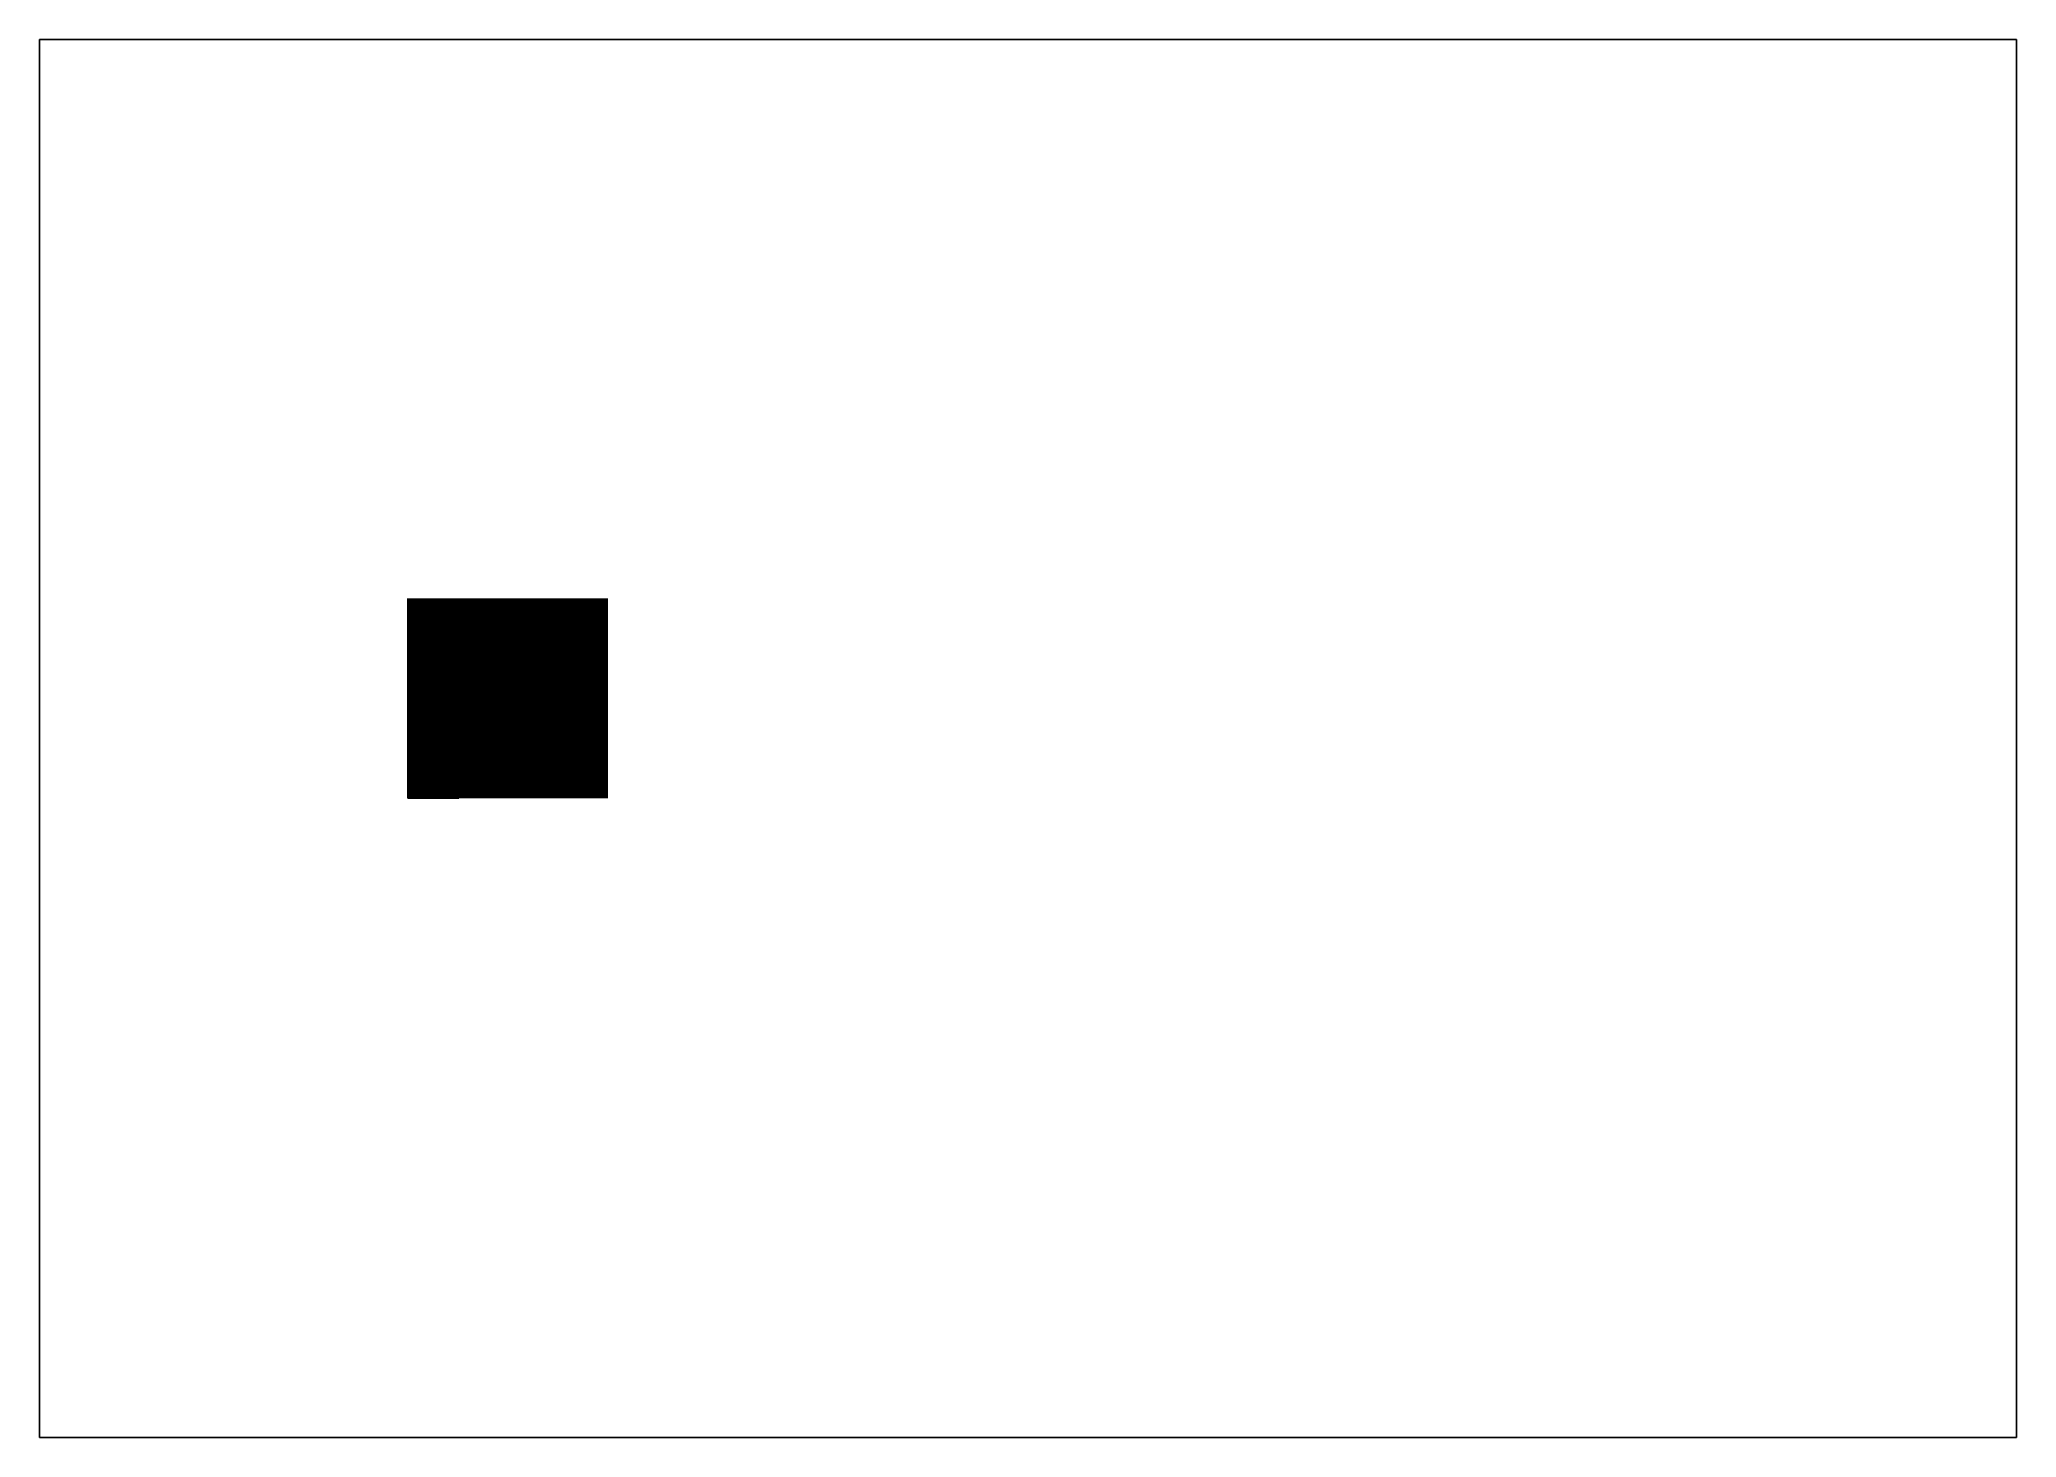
# Model space of a CAD drawing. Header units: millimetres. Extents: x 0 to 297, y 0 to 210.
import ezdxf

# ---------------------------------------------------------------- set-up
doc = ezdxf.new("R2010")
doc.units = ezdxf.units.MM
doc.header["$LTSCALE"] = 16.335
doc.layers.get('0').update_dxf_attribs({"linetype": 'CONTINUOUS'})
doc.layers.add('03___PRT_ALL_CURVES', color=7, linetype='CONTINUOUS')

msp = doc.modelspace()

# ---------------------------------------------------------------- linework, layer by layer
at = {"color": 7, "linetype": 'CONTINUOUS'}
for p, q in [((0, 0), (0, 210)), ((0, 210), (297, 210)), ((297, 0), (297, 210)), ((0, 0), (297, 0))]:
    msp.add_line(p, q, dxfattribs=at)
at = {"layer": '03___PRT_ALL_CURVES', "color": 4, "linetype": 'CONTINUOUS'}
for p, q in [((55.31, 126.04), (55.31, 96.04)), ((55.34, 126.04), (55.34, 96.04)), ((55.37, 126.04), (55.37, 96.04)), ((55.4, 126.04), (55.4, 96.04)), ((55.43, 126.04), (55.43, 96.04)), ((55.46, 126.04), (55.46, 96.04)), ((55.49, 126.04), (55.49, 96.04)), ((55.52, 126.04), (55.52, 96.04)), ((55.55, 126.04), (55.55, 96.04)), ((55.58, 126.04), (55.58, 96.04)), ((55.61, 126.04), (55.61, 96.04)), ((55.64, 126.04), (55.64, 96.04)), ((55.67, 126.04), (55.67, 96.04)), ((55.7, 126.04), (55.7, 96.04)), ((55.73, 126.04), (55.73, 96.04)), ((55.76, 126.04), (55.76, 96.04)), ((55.79, 126.04), (55.79, 96.04)), ((55.82, 126.04), (55.82, 96.04)), ((55.85, 126.04), (55.85, 96.04)), ((55.88, 126.04), (55.88, 96.04)), ((55.91, 126.04), (55.91, 96.04)), ((55.94, 126.04), (55.94, 96.04)), ((55.97, 126.04), (55.97, 96.04)), ((56, 126.04), (56, 96.04)), ((56.03, 126.04), (56.03, 96.04)), ((56.06, 126.04), (56.06, 96.04)), ((56.09, 126.04), (56.09, 96.04)), ((56.12, 126.04), (56.12, 96.04)), ((56.15, 126.04), (56.15, 96.04)), ((56.18, 126.04), (56.18, 96.04)), ((56.21, 126.04), (56.21, 96.04)), ((56.24, 126.04), (56.24, 96.04)), ((56.27, 126.04), (56.27, 96.04)), ((56.3, 126.04), (56.3, 96.04)), ((56.33, 126.04), (56.33, 96.04)), ((56.36, 126.04), (56.36, 96.04)), ((56.39, 126.04), (56.39, 96.04)), ((56.42, 126.04), (56.42, 96.04)), ((56.45, 126.04), (56.45, 96.04)), ((56.48, 126.04), (56.48, 96.04)), ((56.51, 126.04), (56.51, 96.04)), ((56.54, 126.04), (56.54, 96.04)), ((56.57, 126.04), (56.57, 96.04)), ((56.6, 126.04), (56.6, 96.04)), ((56.63, 126.04), (56.63, 96.04)), ((56.66, 126.04), (56.66, 96.04)), ((56.69, 126.04), (56.69, 96.04)), ((56.72, 126.04), (56.72, 96.04)), ((56.75, 126.04), (56.75, 96.04)), ((56.78, 126.04), (56.78, 96.04)), ((56.81, 126.04), (56.81, 96.04)), ((56.84, 126.04), (56.84, 96.04)), ((56.87, 126.04), (56.87, 96.04)), ((56.9, 126.04), (56.9, 96.04)), ((56.93, 126.04), (56.93, 96.04)), ((56.96, 126.04), (56.96, 96.04)), ((56.99, 126.04), (56.99, 96.04)), ((57.02, 126.04), (57.02, 96.04)), ((57.05, 126.04), (57.05, 96.04)), ((57.08, 126.04), (57.08, 96.04)), ((57.11, 126.04), (57.11, 96.04)), ((57.14, 126.04), (57.14, 96.04)), ((57.17, 126.04), (57.17, 96.04)), ((57.2, 126.04), (57.2, 96.04)), ((57.23, 126.04), (57.23, 96.04)), ((57.26, 126.04), (57.26, 96.04)), ((57.29, 126.04), (57.29, 96.04)), ((57.32, 126.04), (57.32, 96.04)), ((57.35, 126.04), (57.35, 96.04)), ((57.38, 126.04), (57.38, 96.04)), ((57.41, 126.04), (57.41, 96.04)), ((57.44, 126.04), (57.44, 96.04)), ((57.47, 126.04), (57.47, 96.04)), ((57.5, 126.04), (57.5, 96.04)), ((57.53, 126.04), (57.53, 96.04)), ((57.56, 126.04), (57.56, 96.04)), ((57.59, 126.04), (57.59, 96.04)), ((57.62, 126.04), (57.62, 96.04)), ((57.65, 126.04), (57.65, 96.04)), ((57.68, 126.04), (57.68, 96.04)), ((57.71, 126.04), (57.71, 96.04)), ((57.74, 126.04), (57.74, 96.04)), ((57.77, 126.04), (57.77, 96.04)), ((57.8, 126.04), (57.8, 96.04)), ((57.83, 126.04), (57.83, 96.04)), ((57.86, 126.04), (57.86, 96.04)), ((57.89, 126.04), (57.89, 96.04)), ((57.92, 126.04), (57.92, 96.04)), ((57.95, 126.04), (57.95, 96.04)), ((57.98, 126.04), (57.98, 96.04)), ((58.01, 126.04), (58.01, 96.04)), ((58.04, 126.04), (58.04, 96.04)), ((58.07, 126.04), (58.07, 96.04)), ((58.1, 126.04), (58.1, 96.04)), ((58.13, 126.04), (58.13, 96.04)), ((58.16, 126.04), (58.16, 96.04)), ((58.19, 126.04), (58.19, 96.04)), ((58.22, 126.04), (58.22, 96.04)), ((58.25, 126.04), (58.25, 96.04)), ((58.28, 126.04), (58.28, 96.04)), ((58.31, 126.04), (58.31, 96.04)), ((58.34, 126.04), (58.34, 96.04)), ((58.37, 126.04), (58.37, 96.04)), ((58.4, 126.04), (58.4, 96.04)), ((58.43, 126.04), (58.43, 96.04)), ((58.46, 126.04), (58.46, 96.04)), ((58.49, 126.04), (58.49, 96.04)), ((58.52, 126.04), (58.52, 96.04)), ((58.55, 126.04), (58.55, 96.04)), ((58.58, 126.04), (58.58, 96.04)), ((58.61, 126.04), (58.61, 96.04)), ((58.64, 126.04), (58.64, 96.04)), ((58.67, 126.04), (58.67, 96.04)), ((58.7, 126.04), (58.7, 96.04)), ((58.73, 126.04), (58.73, 96.04)), ((58.76, 126.04), (58.76, 96.04)), ((58.79, 126.04), (58.79, 96.04)), ((58.82, 126.04), (58.82, 96.04)), ((58.85, 126.04), (58.85, 96.04)), ((58.88, 126.04), (58.88, 96.04)), ((58.91, 126.04), (58.91, 96.04)), ((58.94, 126.04), (58.94, 96.04)), ((58.97, 126.04), (58.97, 96.04)), ((59, 126.04), (59, 96.04)), ((59.03, 126.04), (59.03, 96.04)), ((59.06, 126.04), (59.06, 96.04)), ((59.09, 126.04), (59.09, 96.04)), ((59.12, 126.04), (59.12, 96.04)), ((59.15, 126.04), (59.15, 96.04)), ((59.18, 126.04), (59.18, 96.04)), ((59.21, 126.04), (59.21, 96.04)), ((59.24, 126.04), (59.24, 96.04)), ((59.27, 126.04), (59.27, 96.04)), ((59.3, 126.04), (59.3, 96.04)), ((59.33, 126.04), (59.33, 96.04)), ((59.36, 126.04), (59.36, 96.04)), ((59.39, 126.04), (59.39, 96.04)), ((59.42, 126.04), (59.42, 96.04)), ((59.45, 126.04), (59.45, 96.04)), ((59.48, 126.04), (59.48, 96.04)), ((59.51, 126.04), (59.51, 96.04)), ((59.54, 126.04), (59.54, 96.04)), ((59.57, 126.04), (59.57, 96.04)), ((59.6, 126.04), (59.6, 96.04)), ((59.63, 126.04), (59.63, 96.04)), ((59.66, 126.04), (59.66, 96.04)), ((59.69, 126.04), (59.69, 96.04)), ((59.72, 126.04), (59.72, 96.04)), ((59.75, 126.04), (59.75, 96.04)), ((59.78, 126.04), (59.78, 96.04)), ((59.81, 126.04), (59.81, 96.04)), ((59.84, 126.04), (59.84, 96.04)), ((59.87, 126.04), (59.87, 96.04)), ((59.9, 126.04), (59.9, 96.04)), ((59.93, 126.04), (59.93, 96.04)), ((59.96, 126.04), (59.96, 96.04)), ((59.99, 126.04), (59.99, 96.04)), ((60.02, 126.04), (60.02, 96.04)), ((60.05, 126.04), (60.05, 96.04)), ((60.08, 126.04), (60.08, 96.04)), ((60.11, 126.04), (60.11, 96.04)), ((60.14, 126.04), (60.14, 96.04)), ((60.17, 126.04), (60.17, 96.04)), ((60.2, 126.04), (60.2, 96.04)), ((60.23, 126.04), (60.23, 96.04)), ((60.26, 126.04), (60.26, 96.04)), ((60.29, 126.04), (60.29, 96.04)), ((60.32, 126.04), (60.32, 96.04)), ((60.35, 126.04), (60.35, 96.04)), ((60.38, 126.04), (60.38, 96.04)), ((60.41, 126.04), (60.41, 96.04)), ((60.44, 126.04), (60.44, 96.04)), ((60.47, 126.04), (60.47, 96.04)), ((60.5, 126.04), (60.5, 96.04)), ((60.53, 126.04), (60.53, 96.04)), ((60.56, 126.04), (60.56, 96.04)), ((60.59, 126.04), (60.59, 96.04)), ((60.62, 126.04), (60.62, 96.04)), ((60.65, 126.04), (60.65, 96.04)), ((60.68, 126.04), (60.68, 96.04)), ((60.71, 126.04), (60.71, 96.04)), ((60.74, 126.04), (60.74, 96.04)), ((60.77, 126.04), (60.77, 96.04)), ((60.8, 126.04), (60.8, 96.04)), ((60.83, 126.04), (60.83, 96.04)), ((60.86, 126.04), (60.86, 96.04)), ((60.89, 126.04), (60.89, 96.04)), ((60.92, 126.04), (60.92, 96.04)), ((60.95, 126.04), (60.95, 96.04)), ((60.98, 126.04), (60.98, 96.04)), ((61.01, 126.04), (61.01, 96.04)), ((61.04, 126.04), (61.04, 96.04)), ((61.07, 126.04), (61.07, 96.04)), ((61.1, 126.04), (61.1, 96.04)), ((61.13, 126.04), (61.13, 96.04)), ((61.16, 126.04), (61.16, 96.04)), ((61.19, 126.04), (61.19, 96.04)), ((61.22, 126.04), (61.22, 96.04)), ((61.25, 126.04), (61.25, 96.04)), ((61.28, 126.04), (61.28, 96.04)), ((61.31, 126.04), (61.31, 96.04)), ((61.34, 126.04), (61.34, 96.04)), ((61.37, 126.04), (61.37, 96.04)), ((61.4, 126.04), (61.4, 96.04)), ((61.43, 126.04), (61.43, 96.04)), ((61.46, 126.04), (61.46, 96.04)), ((61.49, 126.04), (61.49, 96.04)), ((61.52, 126.04), (61.52, 96.04)), ((61.55, 126.04), (61.55, 96.04)), ((61.58, 126.04), (61.58, 96.04)), ((61.61, 126.04), (61.61, 96.04)), ((61.64, 126.04), (61.64, 96.04)), ((61.67, 126.04), (61.67, 96.04)), ((61.7, 126.04), (61.7, 96.04)), ((61.73, 126.04), (61.73, 96.04)), ((61.76, 126.04), (61.76, 96.04)), ((61.79, 126.04), (61.79, 96.04)), ((61.82, 126.04), (61.82, 96.04)), ((61.85, 126.04), (61.85, 96.04)), ((61.88, 126.04), (61.88, 96.04)), ((61.91, 126.04), (61.91, 96.04)), ((61.94, 126.04), (61.94, 96.04)), ((61.97, 126.04), (61.97, 96.04)), ((62, 126.04), (62, 96.04)), ((62.03, 126.04), (62.03, 96.04)), ((62.06, 126.04), (62.06, 96.04)), ((62.09, 126.04), (62.09, 96.04)), ((62.12, 126.04), (62.12, 96.04)), ((62.15, 126.04), (62.15, 96.04)), ((62.18, 126.04), (62.18, 96.04)), ((62.21, 126.04), (62.21, 96.04)), ((62.24, 126.04), (62.24, 96.04)), ((62.27, 126.04), (62.27, 96.04)), ((62.3, 126.04), (62.3, 96.04)), ((62.33, 126.04), (62.33, 96.04)), ((62.36, 126.04), (62.36, 96.04)), ((62.39, 126.04), (62.39, 96.04)), ((62.42, 126.04), (62.42, 96.04)), ((62.45, 126.04), (62.45, 96.04)), ((62.48, 126.04), (62.48, 96.04)), ((62.51, 126.04), (62.51, 96.04)), ((62.54, 126.04), (62.54, 96.04)), ((62.57, 126.04), (62.57, 96.04)), ((62.6, 126.04), (62.6, 96.04)), ((62.63, 126.04), (62.63, 96.04)), ((62.66, 126.04), (62.66, 96.04)), ((62.69, 126.04), (62.69, 96.04)), ((62.72, 126.04), (62.72, 96.04)), ((62.75, 126.04), (62.75, 96.04)), ((62.78, 126.04), (62.78, 96.04)), ((62.81, 126.04), (62.81, 96.04)), ((62.84, 126.04), (62.84, 96.04)), ((62.87, 126.04), (62.87, 96.04)), ((62.9, 126.04), (62.9, 96.04)), ((62.93, 126.04), (62.93, 96.04)), ((62.96, 126.04), (62.96, 96.04)), ((62.99, 126.04), (62.99, 96.04)), ((63.02, 126.04), (63.02, 96.04)), ((63.05, 126.04), (63.05, 96.04)), ((63.08, 126.04), (63.08, 96.04)), ((63.11, 126.04), (63.11, 96.04)), ((63.14, 126.04), (63.14, 96.04)), ((63.17, 126.04), (63.17, 96.04)), ((63.2, 126.04), (63.2, 96.04)), ((63.23, 126.04), (63.23, 96.04)), ((63.26, 126.04), (63.26, 96.04)), ((63.29, 126.04), (63.29, 96.04)), ((63.32, 126.04), (63.32, 96.04)), ((63.35, 126.04), (63.35, 96.04)), ((63.38, 126.04), (63.38, 96.04)), ((63.41, 126.04), (63.41, 96.04)), ((63.44, 126.04), (63.44, 96.04)), ((63.47, 126.04), (63.47, 96.04)), ((63.5, 126.04), (63.5, 96.04)), ((63.53, 126.04), (63.53, 96.04)), ((63.56, 126.04), (63.56, 96.04)), ((63.59, 126.04), (63.59, 96.04)), ((63.62, 126.04), (63.62, 96.04)), ((63.65, 126.04), (63.65, 96.04)), ((63.68, 126.04), (63.68, 96.04)), ((63.71, 126.04), (63.71, 96.04)), ((63.74, 126.04), (63.74, 96.04)), ((63.77, 126.04), (63.77, 96.04)), ((63.8, 126.04), (63.8, 96.04)), ((63.83, 126.04), (63.83, 96.04)), ((63.86, 126.04), (63.86, 96.04)), ((63.89, 126.04), (63.89, 96.04)), ((63.92, 126.04), (63.92, 96.04)), ((63.95, 126.04), (63.95, 96.04)), ((63.98, 126.04), (63.98, 96.04)), ((64.01, 126.04), (64.01, 96.04)), ((64.04, 126.04), (64.04, 96.04)), ((64.07, 126.04), (64.07, 96.04)), ((64.1, 126.04), (64.1, 96.04)), ((64.13, 126.04), (64.13, 96.04)), ((64.16, 126.04), (64.16, 96.04)), ((64.19, 126.04), (64.19, 96.04)), ((64.22, 126.04), (64.22, 96.04)), ((64.25, 126.04), (64.25, 96.04)), ((64.28, 126.04), (64.28, 96.04)), ((64.31, 126.04), (64.31, 96.04)), ((64.34, 126.04), (64.34, 96.04)), ((64.37, 126.04), (64.37, 96.04)), ((64.4, 126.04), (64.4, 96.04)), ((64.43, 126.04), (64.43, 96.04)), ((64.46, 126.04), (64.46, 96.04)), ((64.49, 126.04), (64.49, 96.04)), ((64.52, 126.04), (64.52, 96.04)), ((64.55, 126.04), (64.55, 96.04)), ((64.58, 126.04), (64.58, 96.04)), ((64.61, 126.04), (64.61, 96.04)), ((64.64, 126.04), (64.64, 96.04)), ((64.67, 126.04), (64.67, 96.04)), ((64.7, 126.04), (64.7, 96.04)), ((64.73, 126.04), (64.73, 96.04)), ((64.76, 126.04), (64.76, 96.04)), ((64.79, 126.04), (64.79, 96.04)), ((64.82, 126.04), (64.82, 96.04)), ((64.85, 126.04), (64.85, 96.04)), ((64.88, 126.04), (64.88, 96.04)), ((64.91, 126.04), (64.91, 96.04)), ((64.94, 126.04), (64.94, 96.04)), ((64.97, 126.04), (64.97, 96.04)), ((65, 126.04), (65, 96.04)), ((65.03, 126.04), (65.03, 96.04)), ((65.06, 126.04), (65.06, 96.04)), ((65.09, 126.04), (65.09, 96.04)), ((65.12, 126.04), (65.12, 96.04)), ((65.15, 126.04), (65.15, 96.04)), ((65.18, 126.04), (65.18, 96.04)), ((65.21, 126.04), (65.21, 96.04)), ((65.24, 126.04), (65.24, 96.04)), ((65.27, 126.04), (65.27, 96.04)), ((65.3, 126.04), (65.3, 96.04)), ((65.33, 126.04), (65.33, 96.04)), ((65.36, 126.04), (65.36, 96.04)), ((65.39, 126.04), (65.39, 96.04)), ((65.42, 126.04), (65.42, 96.04)), ((65.45, 126.04), (65.45, 96.04)), ((65.48, 126.04), (65.48, 96.04)), ((65.51, 126.04), (65.51, 96.04)), ((65.54, 126.04), (65.54, 96.04)), ((65.57, 126.04), (65.57, 96.04)), ((65.6, 126.04), (65.6, 96.04)), ((65.63, 126.04), (65.63, 96.04)), ((65.66, 126.04), (65.66, 96.04)), ((65.69, 126.04), (65.69, 96.04)), ((65.72, 126.04), (65.72, 96.04)), ((65.75, 126.04), (65.75, 96.04)), ((65.78, 126.04), (65.78, 96.04)), ((65.81, 126.04), (65.81, 96.04)), ((65.84, 126.04), (65.84, 96.04)), ((65.87, 126.04), (65.87, 96.04)), ((65.9, 126.04), (65.9, 96.04)), ((65.93, 126.04), (65.93, 96.04)), ((65.96, 126.04), (65.96, 96.04)), ((65.99, 126.04), (65.99, 96.04)), ((66.02, 126.04), (66.02, 96.04)), ((66.05, 126.04), (66.05, 96.04)), ((66.08, 126.04), (66.08, 96.04)), ((66.11, 126.04), (66.11, 96.04)), ((66.14, 126.04), (66.14, 96.04)), ((66.17, 126.04), (66.17, 96.04)), ((66.2, 126.04), (66.2, 96.04)), ((66.23, 126.04), (66.23, 96.04)), ((66.26, 126.04), (66.26, 96.04)), ((66.29, 126.04), (66.29, 96.04)), ((66.32, 126.04), (66.32, 96.04)), ((66.35, 126.04), (66.35, 96.04)), ((66.38, 126.04), (66.38, 96.04)), ((66.41, 126.04), (66.41, 96.04)), ((66.44, 126.04), (66.44, 96.04)), ((66.47, 126.04), (66.47, 96.04)), ((66.5, 126.04), (66.5, 96.04)), ((66.53, 126.04), (66.53, 96.04)), ((66.56, 126.04), (66.56, 96.04)), ((66.59, 126.04), (66.59, 96.04)), ((66.62, 126.04), (66.62, 96.04)), ((66.65, 126.04), (66.65, 96.04)), ((66.68, 126.04), (66.68, 96.04)), ((66.71, 126.04), (66.71, 96.04)), ((66.74, 126.04), (66.74, 96.04)), ((66.77, 126.04), (66.77, 96.04)), ((66.8, 126.04), (66.8, 96.04)), ((66.83, 126.04), (66.83, 96.04)), ((66.86, 126.04), (66.86, 96.04)), ((66.89, 126.04), (66.89, 96.04)), ((66.92, 126.04), (66.92, 96.04)), ((66.95, 126.04), (66.95, 96.04)), ((66.98, 126.04), (66.98, 96.04)), ((67.01, 126.04), (67.01, 96.04)), ((67.04, 126.04), (67.04, 96.04)), ((67.07, 126.04), (67.07, 96.04)), ((67.1, 126.04), (67.1, 96.04)), ((67.13, 126.04), (67.13, 96.04)), ((67.16, 126.04), (67.16, 96.04)), ((67.19, 126.04), (67.19, 96.04)), ((67.22, 126.04), (67.22, 96.04)), ((67.25, 126.04), (67.25, 96.04)), ((67.28, 126.04), (67.28, 96.04)), ((67.31, 126.04), (67.31, 96.04)), ((67.34, 126.04), (67.34, 96.04)), ((67.37, 126.04), (67.37, 96.04)), ((67.4, 126.04), (67.4, 96.04)), ((67.43, 126.04), (67.43, 96.04)), ((67.46, 126.04), (67.46, 96.04)), ((67.49, 126.04), (67.49, 96.04)), ((67.52, 126.04), (67.52, 96.04)), ((67.55, 126.04), (67.55, 96.04)), ((67.58, 126.04), (67.58, 96.04)), ((67.61, 126.04), (67.61, 96.04)), ((67.64, 126.04), (67.64, 96.04)), ((67.67, 126.04), (67.67, 96.04)), ((67.7, 126.04), (67.7, 96.04)), ((67.73, 126.04), (67.73, 96.04)), ((67.76, 126.04), (67.76, 96.04)), ((67.79, 126.04), (67.79, 96.04)), ((67.82, 126.04), (67.82, 96.04)), ((67.85, 126.04), (67.85, 96.04)), ((67.88, 126.04), (67.88, 96.04)), ((67.91, 126.04), (67.91, 96.04)), ((67.94, 126.04), (67.94, 96.04)), ((67.97, 126.04), (67.97, 96.04)), ((68, 126.04), (68, 96.04)), ((68.03, 126.04), (68.03, 96.04)), ((68.06, 126.04), (68.06, 96.04)), ((68.09, 126.04), (68.09, 96.04)), ((68.12, 126.04), (68.12, 96.04)), ((68.15, 126.04), (68.15, 96.04)), ((68.18, 126.04), (68.18, 96.04)), ((68.21, 126.04), (68.21, 96.04)), ((68.24, 126.04), (68.24, 96.04)), ((68.27, 126.04), (68.27, 96.04)), ((68.3, 126.04), (68.3, 96.04)), ((68.33, 126.04), (68.33, 96.04)), ((68.36, 126.04), (68.36, 96.04)), ((68.39, 126.04), (68.39, 96.04)), ((68.42, 126.04), (68.42, 96.04)), ((68.45, 126.04), (68.45, 96.04)), ((68.48, 126.04), (68.48, 96.04)), ((68.51, 126.04), (68.51, 96.04)), ((68.54, 126.04), (68.54, 96.04)), ((68.57, 126.04), (68.57, 96.04)), ((68.6, 126.04), (68.6, 96.04)), ((68.63, 126.04), (68.63, 96.04)), ((68.66, 126.04), (68.66, 96.04)), ((68.69, 126.04), (68.69, 96.04)), ((68.72, 126.04), (68.72, 96.04)), ((68.75, 126.04), (68.75, 96.04)), ((68.78, 126.04), (68.78, 96.04)), ((68.81, 126.04), (68.81, 96.04)), ((68.84, 126.04), (68.84, 96.04)), ((68.87, 126.04), (68.87, 96.04)), ((68.9, 126.04), (68.9, 96.04)), ((68.93, 126.04), (68.93, 96.04)), ((68.96, 126.04), (68.96, 96.04)), ((68.99, 126.04), (68.99, 96.04)), ((69.02, 126.04), (69.02, 96.04)), ((69.05, 126.04), (69.05, 96.04)), ((69.08, 126.04), (69.08, 96.04)), ((69.11, 126.04), (69.11, 96.04)), ((69.14, 126.04), (69.14, 96.04)), ((69.17, 126.04), (69.17, 96.04)), ((69.2, 126.04), (69.2, 96.04)), ((69.23, 126.04), (69.23, 96.04)), ((69.26, 126.04), (69.26, 96.04)), ((69.29, 126.04), (69.29, 96.04)), ((69.32, 126.04), (69.32, 96.04)), ((69.35, 126.04), (69.35, 96.04)), ((69.38, 126.04), (69.38, 96.04)), ((69.41, 126.04), (69.41, 96.04)), ((69.44, 126.04), (69.44, 96.04)), ((69.47, 126.04), (69.47, 96.04)), ((69.5, 126.04), (69.5, 96.04)), ((69.53, 126.04), (69.53, 96.04)), ((69.56, 126.04), (69.56, 96.04)), ((69.59, 126.04), (69.59, 96.04)), ((69.62, 126.04), (69.62, 96.04)), ((69.65, 126.04), (69.65, 96.04)), ((69.68, 126.04), (69.68, 96.04)), ((69.71, 126.04), (69.71, 96.04)), ((69.74, 126.04), (69.74, 96.04)), ((69.77, 126.04), (69.77, 96.04)), ((69.8, 126.04), (69.8, 96.04)), ((69.83, 126.04), (69.83, 96.04)), ((69.86, 126.04), (69.86, 96.04)), ((69.89, 126.04), (69.89, 96.04)), ((69.92, 126.04), (69.92, 96.04)), ((69.95, 126.04), (69.95, 96.04)), ((69.98, 126.04), (69.98, 96.04)), ((70.01, 126.04), (70.01, 96.04)), ((70.04, 126.04), (70.04, 96.04)), ((70.07, 126.04), (70.07, 96.04)), ((70.1, 126.04), (70.1, 96.04)), ((70.13, 126.04), (70.13, 96.04)), ((70.16, 126.04), (70.16, 96.04)), ((70.19, 126.04), (70.19, 96.04)), ((70.22, 126.04), (70.22, 96.04)), ((70.25, 126.04), (70.25, 96.04)), ((70.28, 126.04), (70.28, 96.04)), ((70.31, 126.04), (70.31, 96.04)), ((70.34, 126.04), (70.34, 96.04)), ((70.37, 126.04), (70.37, 96.04)), ((70.4, 126.04), (70.4, 96.04)), ((70.43, 126.04), (70.43, 96.04)), ((70.46, 126.04), (70.46, 96.04)), ((70.49, 126.04), (70.49, 96.04)), ((70.52, 126.04), (70.52, 96.04)), ((70.55, 126.04), (70.55, 96.04)), ((70.58, 126.04), (70.58, 96.04)), ((70.61, 126.04), (70.61, 96.04)), ((70.64, 126.04), (70.64, 96.04)), ((70.67, 126.04), (70.67, 96.04)), ((70.7, 126.04), (70.7, 96.04)), ((70.73, 126.04), (70.73, 96.04)), ((70.76, 126.04), (70.76, 96.04)), ((70.79, 126.04), (70.79, 96.04)), ((70.82, 126.04), (70.82, 96.04)), ((70.85, 126.04), (70.85, 96.04)), ((70.88, 126.04), (70.88, 96.04)), ((70.91, 126.04), (70.91, 96.04)), ((70.94, 126.04), (70.94, 96.04)), ((70.97, 126.04), (70.97, 96.04)), ((71, 126.04), (71, 96.04)), ((71.03, 126.04), (71.03, 96.04)), ((71.06, 126.04), (71.06, 96.04)), ((71.09, 126.04), (71.09, 96.04)), ((71.12, 126.04), (71.12, 96.04)), ((71.15, 126.04), (71.15, 96.04)), ((71.18, 126.04), (71.18, 96.04)), ((71.21, 126.04), (71.21, 96.04)), ((71.24, 126.04), (71.24, 96.04)), ((71.27, 126.04), (71.27, 96.04)), ((71.3, 126.04), (71.3, 96.04)), ((71.33, 126.04), (71.33, 96.04)), ((71.36, 126.04), (71.36, 96.04)), ((71.39, 126.04), (71.39, 96.04)), ((71.42, 126.04), (71.42, 96.04)), ((71.45, 126.04), (71.45, 96.04)), ((71.48, 126.04), (71.48, 96.04)), ((71.51, 126.04), (71.51, 96.04)), ((71.54, 126.04), (71.54, 96.04)), ((71.57, 126.04), (71.57, 96.04)), ((71.6, 126.04), (71.6, 96.04)), ((71.63, 126.04), (71.63, 96.04)), ((71.66, 126.04), (71.66, 96.04)), ((71.69, 126.04), (71.69, 96.04)), ((71.72, 126.04), (71.72, 96.04)), ((71.75, 126.04), (71.75, 96.04)), ((71.78, 126.04), (71.78, 96.04)), ((71.81, 126.04), (71.81, 96.04)), ((71.84, 126.04), (71.84, 96.04)), ((71.87, 126.04), (71.87, 96.04)), ((71.9, 126.04), (71.9, 96.04)), ((71.93, 126.04), (71.93, 96.04)), ((71.96, 126.04), (71.96, 96.04)), ((71.99, 126.04), (71.99, 96.04)), ((72.02, 126.04), (72.02, 96.04)), ((72.05, 126.04), (72.05, 96.04)), ((72.08, 126.04), (72.08, 96.04)), ((72.11, 126.04), (72.11, 96.04)), ((72.14, 126.04), (72.14, 96.04)), ((72.17, 126.04), (72.17, 96.04)), ((72.2, 126.04), (72.2, 96.04)), ((72.23, 126.04), (72.23, 96.04)), ((72.26, 126.04), (72.26, 96.04)), ((72.29, 126.04), (72.29, 96.04)), ((72.32, 126.04), (72.32, 96.04)), ((72.35, 126.04), (72.35, 96.04)), ((72.38, 126.04), (72.38, 96.04)), ((72.41, 126.04), (72.41, 96.04)), ((72.44, 126.04), (72.44, 96.04)), ((72.47, 126.04), (72.47, 96.04)), ((72.5, 126.04), (72.5, 96.04)), ((72.53, 126.04), (72.53, 96.04)), ((72.56, 126.04), (72.56, 96.04)), ((72.59, 126.04), (72.59, 96.04)), ((72.62, 126.04), (72.62, 96.04)), ((72.65, 126.04), (72.65, 96.04)), ((72.68, 126.04), (72.68, 96.04)), ((72.71, 126.04), (72.71, 96.04)), ((72.74, 126.04), (72.74, 96.04)), ((72.77, 126.04), (72.77, 96.04)), ((72.8, 126.04), (72.8, 96.04)), ((72.83, 126.04), (72.83, 96.04)), ((72.86, 126.04), (72.86, 96.04)), ((72.89, 126.04), (72.89, 96.04)), ((72.92, 126.04), (72.92, 96.04)), ((72.95, 126.04), (72.95, 96.04)), ((72.98, 126.04), (72.98, 96.04)), ((73.01, 126.04), (73.01, 96.04)), ((73.04, 126.04), (73.04, 96.04)), ((73.07, 126.04), (73.07, 96.04)), ((73.1, 126.04), (73.1, 96.04)), ((73.13, 126.04), (73.13, 96.04)), ((73.16, 126.04), (73.16, 96.04)), ((73.19, 126.04), (73.19, 96.04)), ((73.22, 126.04), (73.22, 96.04)), ((73.25, 126.04), (73.25, 96.04)), ((73.28, 126.04), (73.28, 96.04)), ((73.31, 126.04), (73.31, 96.04)), ((73.34, 126.04), (73.34, 96.04)), ((73.37, 126.04), (73.37, 96.04)), ((73.4, 126.04), (73.4, 96.04)), ((73.43, 126.04), (73.43, 96.04)), ((73.46, 126.04), (73.46, 96.04)), ((73.49, 126.04), (73.49, 96.04)), ((73.52, 126.04), (73.52, 96.04)), ((73.55, 126.04), (73.55, 96.04)), ((73.58, 126.04), (73.58, 96.04)), ((73.61, 126.04), (73.61, 96.04)), ((73.64, 126.04), (73.64, 96.04)), ((73.67, 126.04), (73.67, 96.04)), ((73.7, 126.04), (73.7, 96.04)), ((73.73, 126.04), (73.73, 96.04)), ((73.76, 126.04), (73.76, 96.04)), ((73.79, 126.04), (73.79, 96.04)), ((73.82, 126.04), (73.82, 96.04)), ((73.85, 126.04), (73.85, 96.04)), ((73.88, 126.04), (73.88, 96.04)), ((73.91, 126.04), (73.91, 96.04)), ((73.94, 126.04), (73.94, 96.04)), ((73.97, 126.04), (73.97, 96.04)), ((74, 126.04), (74, 96.04)), ((74.03, 126.04), (74.03, 96.04)), ((74.06, 126.04), (74.06, 96.04)), ((74.09, 126.04), (74.09, 96.04)), ((74.12, 126.04), (74.12, 96.04)), ((74.15, 126.04), (74.15, 96.04)), ((74.18, 126.04), (74.18, 96.04)), ((74.21, 126.04), (74.21, 96.04)), ((74.24, 126.04), (74.24, 96.04)), ((74.27, 126.04), (74.27, 96.04)), ((74.3, 126.04), (74.3, 96.04)), ((74.33, 126.04), (74.33, 96.04)), ((74.36, 126.04), (74.36, 96.04)), ((74.39, 126.04), (74.39, 96.04)), ((74.42, 126.04), (74.42, 96.04)), ((74.45, 126.04), (74.45, 96.04)), ((74.48, 126.04), (74.48, 96.04)), ((74.51, 126.04), (74.51, 96.04)), ((74.54, 126.04), (74.54, 96.04)), ((74.57, 126.04), (74.57, 96.04)), ((74.6, 126.04), (74.6, 96.04)), ((74.63, 126.04), (74.63, 96.04)), ((74.66, 126.04), (74.66, 96.04)), ((74.69, 126.04), (74.69, 96.04)), ((74.72, 126.04), (74.72, 96.04)), ((74.75, 126.04), (74.75, 96.04)), ((74.78, 126.04), (74.78, 96.04)), ((74.81, 126.04), (74.81, 96.04)), ((74.84, 126.04), (74.84, 96.04)), ((74.87, 126.04), (74.87, 96.04)), ((74.9, 126.04), (74.9, 96.04)), ((74.93, 126.04), (74.93, 96.04)), ((74.96, 126.04), (74.96, 96.04)), ((74.99, 126.04), (74.99, 96.04)), ((75.02, 126.04), (75.02, 96.04)), ((75.05, 126.04), (75.05, 96.04)), ((75.08, 126.04), (75.08, 96.04)), ((75.11, 126.04), (75.11, 96.04)), ((75.14, 126.04), (75.14, 96.04)), ((75.17, 126.04), (75.17, 96.04)), ((75.2, 126.04), (75.2, 96.04)), ((75.23, 126.04), (75.23, 96.04)), ((75.26, 126.04), (75.26, 96.04)), ((75.29, 126.04), (75.29, 96.04)), ((75.32, 126.04), (75.32, 96.04)), ((75.35, 126.04), (75.35, 96.04)), ((75.38, 126.04), (75.38, 96.04)), ((75.41, 126.04), (75.41, 96.04)), ((75.44, 126.04), (75.44, 96.04)), ((75.47, 126.04), (75.47, 96.04)), ((75.5, 126.04), (75.5, 96.04)), ((75.53, 126.04), (75.53, 96.04)), ((75.56, 126.04), (75.56, 96.04)), ((75.59, 126.04), (75.59, 96.04)), ((75.62, 126.04), (75.62, 96.04)), ((75.65, 126.04), (75.65, 96.04)), ((75.68, 126.04), (75.68, 96.04)), ((75.71, 126.04), (75.71, 96.04)), ((75.74, 126.04), (75.74, 96.04)), ((75.77, 126.04), (75.77, 96.04)), ((75.8, 126.04), (75.8, 96.04)), ((75.83, 126.04), (75.83, 96.04)), ((75.86, 126.04), (75.86, 96.04)), ((75.89, 126.04), (75.89, 96.04)), ((75.92, 126.04), (75.92, 96.04)), ((75.95, 126.04), (75.95, 96.04)), ((75.98, 126.04), (75.98, 96.04)), ((76.01, 126.04), (76.01, 96.04)), ((76.04, 126.04), (76.04, 96.04)), ((76.07, 126.04), (76.07, 96.04)), ((76.1, 126.04), (76.1, 96.04)), ((76.13, 126.04), (76.13, 96.04)), ((76.16, 126.04), (76.16, 96.04)), ((76.19, 126.04), (76.19, 96.04)), ((76.22, 126.04), (76.22, 96.04)), ((76.25, 126.04), (76.25, 96.04)), ((76.28, 126.04), (76.28, 96.04)), ((76.31, 126.04), (76.31, 96.04)), ((76.34, 126.04), (76.34, 96.04)), ((76.37, 126.04), (76.37, 96.04)), ((76.4, 126.04), (76.4, 96.04)), ((76.43, 126.04), (76.43, 96.04)), ((76.46, 126.04), (76.46, 96.04)), ((76.49, 126.04), (76.49, 96.04)), ((76.52, 126.04), (76.52, 96.04)), ((76.55, 126.04), (76.55, 96.04)), ((76.58, 126.04), (76.58, 96.04)), ((76.61, 126.04), (76.61, 96.04)), ((76.64, 126.04), (76.64, 96.04)), ((76.67, 126.04), (76.67, 96.04)), ((76.7, 126.04), (76.7, 96.04)), ((76.73, 126.04), (76.73, 96.04)), ((76.76, 126.04), (76.76, 96.04)), ((76.79, 126.04), (76.79, 96.04)), ((76.82, 126.04), (76.82, 96.04)), ((76.85, 126.04), (76.85, 96.04)), ((76.88, 126.04), (76.88, 96.04)), ((76.91, 126.04), (76.91, 96.04)), ((76.94, 126.04), (76.94, 96.04)), ((76.97, 126.04), (76.97, 96.04)), ((77, 126.04), (77, 96.04)), ((77.03, 126.04), (77.03, 96.04)), ((77.06, 126.04), (77.06, 96.04)), ((77.09, 126.04), (77.09, 96.04)), ((77.12, 126.04), (77.12, 96.04)), ((77.15, 126.04), (77.15, 96.04)), ((77.18, 126.04), (77.18, 96.04)), ((77.21, 126.04), (77.21, 96.04)), ((77.24, 126.04), (77.24, 96.04)), ((77.27, 126.04), (77.27, 96.04)), ((77.3, 126.04), (77.3, 96.04)), ((77.33, 126.04), (77.33, 96.04)), ((77.36, 126.04), (77.36, 96.04)), ((77.39, 126.04), (77.39, 96.04)), ((77.42, 126.04), (77.42, 96.04)), ((77.45, 126.04), (77.45, 96.04)), ((77.48, 126.04), (77.48, 96.04)), ((77.51, 126.04), (77.51, 96.04)), ((77.54, 126.04), (77.54, 96.04)), ((77.57, 126.04), (77.57, 96.04)), ((77.6, 126.04), (77.6, 96.04)), ((77.63, 126.04), (77.63, 96.04)), ((77.66, 126.04), (77.66, 96.04)), ((77.69, 126.04), (77.69, 96.04)), ((77.72, 126.04), (77.72, 96.04)), ((77.75, 126.04), (77.75, 96.04)), ((77.78, 126.04), (77.78, 96.04)), ((77.81, 126.04), (77.81, 96.04)), ((77.84, 126.04), (77.84, 96.04)), ((77.87, 126.04), (77.87, 96.04)), ((77.9, 126.04), (77.9, 96.04)), ((77.93, 126.04), (77.93, 96.04)), ((77.96, 126.04), (77.96, 96.04)), ((77.99, 126.04), (77.99, 96.04)), ((78.02, 126.04), (78.02, 96.04)), ((78.05, 126.04), (78.05, 96.04)), ((78.08, 126.04), (78.08, 96.04)), ((78.11, 126.04), (78.11, 96.04)), ((78.14, 126.04), (78.14, 96.04)), ((78.17, 126.04), (78.17, 96.04)), ((78.2, 126.04), (78.2, 96.04)), ((78.23, 126.04), (78.23, 96.04)), ((78.26, 126.04), (78.26, 96.04)), ((78.29, 126.04), (78.29, 96.04)), ((78.32, 126.04), (78.32, 96.04)), ((78.35, 126.04), (78.35, 96.04)), ((78.38, 126.04), (78.38, 96.04)), ((78.41, 126.04), (78.41, 96.04)), ((78.44, 126.04), (78.44, 96.04)), ((78.47, 126.04), (78.47, 96.04)), ((78.5, 126.04), (78.5, 96.04)), ((78.53, 126.04), (78.53, 96.04)), ((78.56, 126.04), (78.56, 96.04)), ((78.59, 126.04), (78.59, 96.04)), ((78.62, 126.04), (78.62, 96.04)), ((78.65, 126.04), (78.65, 96.04)), ((78.68, 126.04), (78.68, 96.04)), ((78.71, 126.04), (78.71, 96.04)), ((78.74, 126.04), (78.74, 96.04)), ((78.77, 126.04), (78.77, 96.04)), ((78.8, 126.04), (78.8, 96.04)), ((78.83, 126.04), (78.83, 96.04)), ((78.86, 126.04), (78.86, 96.04)), ((78.89, 126.04), (78.89, 96.04)), ((78.92, 126.04), (78.92, 96.04)), ((78.95, 126.04), (78.95, 96.04)), ((78.98, 126.04), (78.98, 96.04)), ((79.01, 126.04), (79.01, 96.04)), ((79.04, 126.04), (79.04, 96.04)), ((79.07, 126.04), (79.07, 96.04)), ((79.1, 126.04), (79.1, 96.04)), ((79.13, 126.04), (79.13, 96.04)), ((79.16, 126.04), (79.16, 96.04)), ((79.19, 126.04), (79.19, 96.04)), ((79.22, 126.04), (79.22, 96.04)), ((79.25, 126.04), (79.25, 96.04)), ((79.28, 126.04), (79.28, 96.04)), ((79.31, 126.04), (79.31, 96.04)), ((79.34, 126.04), (79.34, 96.04)), ((79.37, 126.04), (79.37, 96.04)), ((79.4, 126.04), (79.4, 96.04)), ((79.43, 126.04), (79.43, 96.04)), ((79.46, 126.04), (79.46, 96.04)), ((79.49, 126.04), (79.49, 96.04)), ((79.52, 126.04), (79.52, 96.04)), ((79.55, 126.04), (79.55, 96.04)), ((79.58, 126.04), (79.58, 96.04)), ((79.61, 126.04), (79.61, 96.04)), ((79.64, 126.04), (79.64, 96.04)), ((79.67, 126.04), (79.67, 96.04)), ((79.7, 126.04), (79.7, 96.04)), ((79.73, 126.04), (79.73, 96.04)), ((79.76, 126.04), (79.76, 96.04)), ((79.79, 126.04), (79.79, 96.04)), ((79.82, 126.04), (79.82, 96.04)), ((79.85, 126.04), (79.85, 96.04)), ((79.88, 126.04), (79.88, 96.04)), ((79.91, 126.04), (79.91, 96.04)), ((79.94, 126.04), (79.94, 96.04)), ((79.97, 126.04), (79.97, 96.04)), ((80, 126.04), (80, 96.04)), ((80.03, 126.04), (80.03, 96.04)), ((80.06, 126.04), (80.06, 96.04)), ((80.09, 126.04), (80.09, 96.04)), ((80.12, 126.04), (80.12, 96.04)), ((80.15, 126.04), (80.15, 96.04)), ((80.18, 126.04), (80.18, 96.04)), ((80.21, 126.04), (80.21, 96.04)), ((80.24, 126.04), (80.24, 96.04)), ((80.27, 126.04), (80.27, 96.04)), ((80.3, 126.04), (80.3, 96.04)), ((80.33, 126.04), (80.33, 96.04)), ((80.36, 126.04), (80.36, 96.04)), ((80.39, 126.04), (80.39, 96.04)), ((80.42, 126.04), (80.42, 96.04)), ((80.45, 126.04), (80.45, 96.04)), ((80.48, 126.04), (80.48, 96.04)), ((80.51, 126.04), (80.51, 96.04)), ((80.54, 126.04), (80.54, 96.04)), ((80.57, 126.04), (80.57, 96.04)), ((80.6, 126.04), (80.6, 96.04)), ((80.63, 126.04), (80.63, 96.04)), ((80.66, 126.04), (80.66, 96.04)), ((80.69, 126.04), (80.69, 96.04)), ((80.72, 126.04), (80.72, 96.04)), ((80.75, 126.04), (80.75, 96.04)), ((80.78, 126.04), (80.78, 96.04)), ((80.81, 126.04), (80.81, 96.04)), ((80.84, 126.04), (80.84, 96.04)), ((80.87, 126.04), (80.87, 96.04)), ((80.9, 126.04), (80.9, 96.04)), ((80.93, 126.04), (80.93, 96.04)), ((80.96, 126.04), (80.96, 96.04)), ((80.99, 126.04), (80.99, 96.04)), ((81.02, 126.04), (81.02, 96.04)), ((81.05, 126.04), (81.05, 96.04)), ((81.08, 126.04), (81.08, 96.04)), ((81.11, 126.04), (81.11, 96.04)), ((81.14, 126.04), (81.14, 96.04)), ((81.17, 126.04), (81.17, 96.04)), ((81.2, 126.04), (81.2, 96.04)), ((81.23, 126.04), (81.23, 96.04)), ((81.26, 126.04), (81.26, 96.04)), ((81.29, 126.04), (81.29, 96.04)), ((81.32, 126.04), (81.32, 96.04)), ((81.35, 126.04), (81.35, 96.04)), ((81.38, 126.04), (81.38, 96.04)), ((81.41, 126.04), (81.41, 96.04)), ((81.44, 126.04), (81.44, 96.04)), ((81.47, 126.04), (81.47, 96.04)), ((81.5, 126.04), (81.5, 96.04)), ((81.53, 126.04), (81.53, 96.04)), ((81.56, 126.04), (81.56, 96.04)), ((81.59, 126.04), (81.59, 96.04)), ((81.62, 126.04), (81.62, 96.04)), ((81.65, 126.04), (81.65, 96.04)), ((81.68, 126.04), (81.68, 96.04)), ((81.71, 126.04), (81.71, 96.04)), ((81.74, 126.04), (81.74, 96.04)), ((81.77, 126.04), (81.77, 96.04)), ((81.8, 126.04), (81.8, 96.04)), ((81.83, 126.04), (81.83, 96.04)), ((81.86, 126.04), (81.86, 96.04)), ((81.89, 126.04), (81.89, 96.04)), ((81.92, 126.04), (81.92, 96.04)), ((81.95, 126.04), (81.95, 96.04)), ((81.98, 126.04), (81.98, 96.04)), ((82.01, 126.04), (82.01, 96.04)), ((82.04, 126.04), (82.04, 96.04)), ((82.07, 126.04), (82.07, 96.04)), ((82.1, 126.04), (82.1, 96.04)), ((82.13, 126.04), (82.13, 96.04)), ((82.16, 126.04), (82.16, 96.04)), ((82.19, 126.04), (82.19, 96.04)), ((82.22, 126.04), (82.22, 96.04)), ((82.25, 126.04), (82.25, 96.04)), ((82.28, 126.04), (82.28, 96.04)), ((82.31, 126.04), (82.31, 96.04)), ((82.34, 126.04), (82.34, 96.04)), ((82.37, 126.04), (82.37, 96.04)), ((82.4, 126.04), (82.4, 96.04)), ((82.43, 126.04), (82.43, 96.04)), ((82.46, 126.04), (82.46, 96.04)), ((82.49, 126.04), (82.49, 96.04)), ((82.52, 126.04), (82.52, 96.04)), ((82.55, 126.04), (82.55, 96.04)), ((82.58, 126.04), (82.58, 96.04)), ((82.61, 126.04), (82.61, 96.04)), ((82.64, 126.04), (82.64, 96.04)), ((82.67, 126.04), (82.67, 96.04)), ((82.7, 126.04), (82.7, 96.04)), ((82.73, 126.04), (82.73, 96.04)), ((82.76, 126.04), (82.76, 96.04)), ((82.79, 126.04), (82.79, 96.04)), ((82.82, 126.04), (82.82, 96.04)), ((82.85, 126.04), (82.85, 96.04)), ((82.88, 126.04), (82.88, 96.04)), ((82.91, 126.04), (82.91, 96.04)), ((82.94, 126.04), (82.94, 96.04)), ((82.97, 126.04), (82.97, 96.04)), ((83, 126.04), (83, 96.04)), ((83.03, 126.04), (83.03, 96.04)), ((83.06, 126.04), (83.06, 96.04)), ((83.09, 126.04), (83.09, 96.04)), ((83.12, 126.04), (83.12, 96.04)), ((83.15, 126.04), (83.15, 96.04)), ((83.18, 126.04), (83.18, 96.04)), ((83.21, 126.04), (83.21, 96.04)), ((83.24, 126.04), (83.24, 96.04)), ((83.27, 126.04), (83.27, 96.04)), ((83.3, 126.04), (83.3, 96.04)), ((83.33, 126.04), (83.33, 96.04)), ((83.36, 126.04), (83.36, 96.04)), ((83.39, 126.04), (83.39, 96.04)), ((83.42, 126.04), (83.42, 96.04)), ((83.45, 126.04), (83.45, 96.04)), ((83.48, 126.04), (83.48, 96.04)), ((83.51, 126.04), (83.51, 96.04)), ((83.54, 126.04), (83.54, 96.04)), ((83.57, 126.04), (83.57, 96.04)), ((83.6, 126.04), (83.6, 96.04)), ((83.63, 126.04), (83.63, 96.04)), ((83.66, 126.04), (83.66, 96.04)), ((83.69, 126.04), (83.69, 96.04)), ((83.72, 126.04), (83.72, 96.04)), ((83.75, 126.04), (83.75, 96.04)), ((83.78, 126.04), (83.78, 96.04)), ((83.81, 126.04), (83.81, 96.04)), ((83.84, 126.04), (83.84, 96.04)), ((83.87, 126.04), (83.87, 96.04)), ((83.9, 126.04), (83.9, 96.04)), ((83.93, 126.04), (83.93, 96.04)), ((83.96, 126.04), (83.96, 96.04)), ((83.99, 126.04), (83.99, 96.04)), ((84.02, 126.04), (84.02, 96.04)), ((84.05, 126.04), (84.05, 96.04)), ((84.08, 126.04), (84.08, 96.04)), ((84.11, 126.04), (84.11, 96.04)), ((84.14, 126.04), (84.14, 96.04)), ((84.17, 126.04), (84.17, 96.04)), ((84.2, 126.04), (84.2, 96.04)), ((84.23, 126.04), (84.23, 96.04)), ((84.26, 126.04), (84.26, 96.04)), ((84.29, 126.04), (84.29, 96.04)), ((84.32, 126.04), (84.32, 96.04)), ((84.35, 126.04), (84.35, 96.04)), ((84.38, 126.04), (84.38, 96.04)), ((84.41, 126.04), (84.41, 96.04)), ((84.44, 126.04), (84.44, 96.04)), ((84.47, 126.04), (84.47, 96.04)), ((84.5, 126.04), (84.5, 96.04)), ((84.53, 126.04), (84.53, 96.04)), ((84.56, 126.04), (84.56, 96.04)), ((84.59, 126.04), (84.59, 96.04)), ((84.62, 126.04), (84.62, 96.04)), ((84.65, 126.04), (84.65, 96.04)), ((84.68, 126.04), (84.68, 96.04)), ((84.71, 126.04), (84.71, 96.04)), ((84.74, 126.04), (84.74, 96.04)), ((84.77, 126.04), (84.77, 96.04)), ((84.8, 126.04), (84.8, 96.04)), ((84.83, 126.04), (84.83, 96.04)), ((84.86, 126.04), (84.86, 96.04)), ((84.89, 126.04), (84.89, 96.04)), ((84.92, 126.04), (84.92, 96.04)), ((84.95, 126.04), (84.95, 96.04)), ((84.98, 126.04), (84.98, 96.04)), ((85.01, 126.04), (85.01, 96.04)), ((85.04, 126.04), (85.04, 96.04)), ((85.07, 126.04), (85.07, 96.04)), ((85.1, 126.04), (85.1, 96.04)), ((85.13, 126.04), (85.13, 96.04)), ((85.16, 126.04), (85.16, 96.04)), ((85.19, 126.04), (85.19, 96.04)), ((85.22, 126.04), (85.22, 96.04)), ((85.25, 126.04), (85.25, 96.04)), ((85.28, 126.04), (85.28, 96.04)), ((55.31, 96.04), (63, 96.04))]:
    msp.add_line(p, q, dxfattribs=at)

doc.saveas('drawing.dxf')
